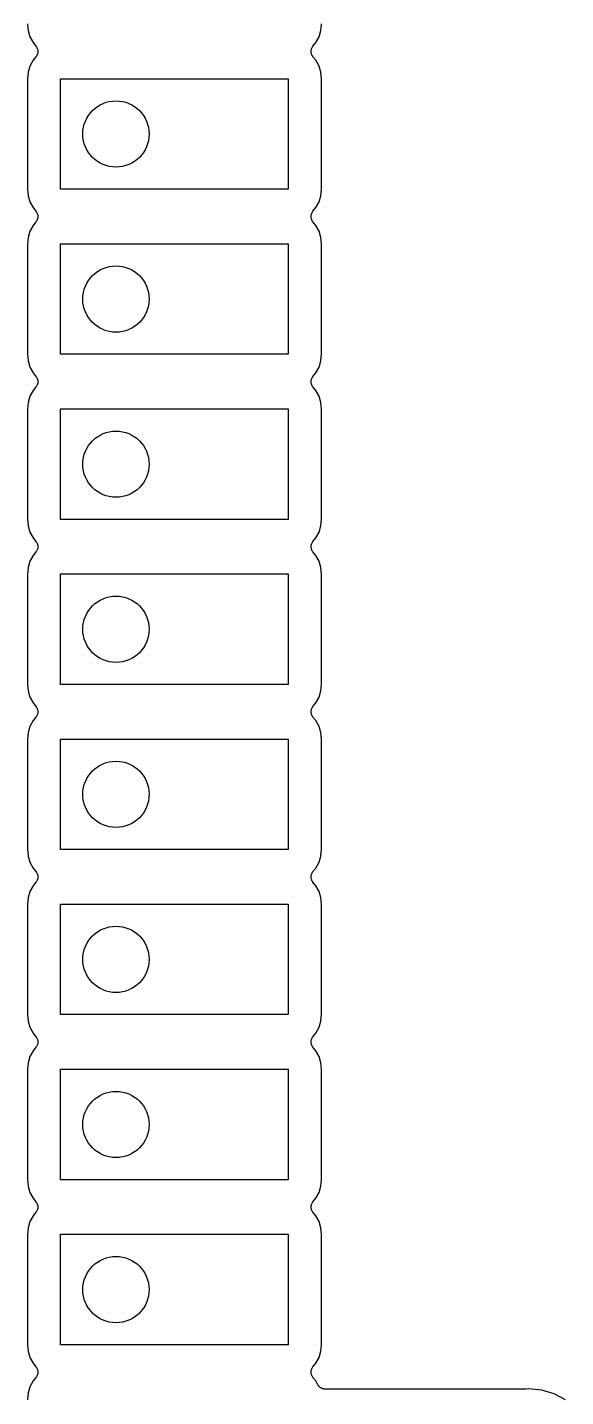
# Model space of a CAD drawing. Extents: x 191 to 259.8, y -137.9 to -38.6.
# Drawn here: x 238.67 to 246.94, y -109.6 to -88.53 of the extents above; entities that cross this region are included whole.
import ezdxf

# ---------------------------------------------------------------- set-up
doc = ezdxf.new("R2010")
doc.units = 0
doc.layers.add('BLACK', color=7, linetype='CONTINUOUS')

msp = doc.modelspace()

# ---------------------------------------------------------------- linework, layer by layer
at = {"layer": 'BLACK', "linetype": 'CONTINUOUS'}
for p, q in [((238.669, -88.4738), (238.679, -88.5796)), ((243.181, -88.5796), (243.191, -88.4738)), ((238.679, -88.5796), (238.708, -88.6753)), ((238.708, -88.6753), (238.756, -88.7636)), ((243.104, -88.7636), (243.152, -88.6753)), ((243.152, -88.6753), (243.181, -88.5796)), ((238.756, -88.7636), (238.801, -88.8194)), ((238.801, -88.8194), (238.802, -88.82)), ((238.802, -88.82), (238.802, -88.82)), ((238.802, -88.82), (238.802, -88.8201)), ((238.802, -88.8201), (238.803, -88.8208)), ((238.803, -88.8208), (238.809, -88.8309)), ((238.809, -88.8309), (238.816, -88.8407)), ((238.816, -88.8407), (238.816, -88.8412)), ((238.816, -88.8412), (238.816, -88.8416)), ((238.816, -88.8416), (238.82, -88.8527)), ((238.82, -88.8527), (238.825, -88.8637)), ((238.825, -88.8637), (238.825, -88.8642)), ((238.825, -88.8642), (238.825, -88.8646)), ((238.825, -88.8646), (238.827, -88.8763)), ((238.827, -88.8763), (238.83, -88.888)), ((238.83, -88.888), (238.83, -88.8885)), ((238.83, -88.8885), (238.83, -88.889)), ((238.83, -88.889), (238.83, -88.9008)), ((238.83, -88.9008), (238.83, -88.9128)), ((243.03, -88.8872), (243.031, -88.8867)), ((243.03, -88.8992), (243.03, -88.8872)), ((243.03, -88.911), (243.03, -88.8992)), ((243.031, -88.8862), (243.033, -88.8746)), ((243.031, -88.8867), (243.031, -88.8862)), ((243.033, -88.8746), (243.035, -88.8629)), ((243.035, -88.8629), (243.036, -88.8625)), ((243.036, -88.862), (243.04, -88.851)), ((243.036, -88.8625), (243.036, -88.862)), ((243.04, -88.851), (243.045, -88.84)), ((243.045, -88.8392), (243.052, -88.8293)), ((243.045, -88.8396), (243.045, -88.8392)), ((243.045, -88.84), (243.045, -88.8396)), ((243.052, -88.8293), (243.059, -88.8194)), ((243.059, -88.8194), (243.104, -88.7636)), ((238.756, -89.0364), (238.708, -89.1247)), ((238.801, -88.9806), (238.756, -89.0364)), ((238.808, -88.9706), (238.801, -88.9806)), ((238.815, -88.9608), (238.808, -88.9706)), ((238.82, -88.949), (238.815, -88.96)), ((238.815, -88.96), (238.815, -88.9604)), ((238.815, -88.9604), (238.815, -88.9608)), ((238.824, -88.938), (238.82, -88.949)), ((238.825, -88.9371), (238.824, -88.9375)), ((238.824, -88.9375), (238.824, -88.938)), ((238.827, -88.9254), (238.825, -88.9371)), ((238.829, -88.9138), (238.827, -88.9254)), ((238.83, -88.9128), (238.829, -88.9133)), ((238.829, -88.9133), (238.829, -88.9138)), ((243.03, -88.9115), (243.03, -88.911)), ((243.03, -88.912), (243.03, -88.9115)), ((243.033, -88.9237), (243.03, -88.912)), ((243.035, -88.9354), (243.033, -88.9237)), ((243.035, -88.9358), (243.035, -88.9354)), ((243.035, -88.9363), (243.035, -88.9358)), ((243.04, -88.9473), (243.035, -88.9363)), ((243.044, -88.9584), (243.04, -88.9473)), ((243.044, -88.9588), (243.044, -88.9584)), ((243.044, -88.9593), (243.044, -88.9588)), ((243.051, -88.9692), (243.044, -88.9593)), ((243.057, -88.9792), (243.051, -88.9692)), ((243.058, -88.9799), (243.057, -88.9792)), ((243.058, -88.98), (243.058, -88.9799)), ((243.059, -88.9806), (243.058, -88.98)), ((243.058, -88.98), (243.058, -88.98)), ((243.104, -89.0364), (243.059, -88.9806)), ((243.152, -89.1247), (243.104, -89.0364)), ((238.679, -89.2204), (238.669, -89.3262)), ((238.708, -89.1247), (238.679, -89.2204)), ((239.18, -89.32), (242.68, -89.32)), ((239.18, -91.02), (239.18, -89.32)), ((242.68, -89.32), (242.68, -91.02)), ((243.181, -89.2204), (243.152, -89.1247)), ((243.191, -89.3262), (243.181, -89.2204)), ((238.669, -89.3262), (238.669, -91.0138)), ((243.191, -91.0138), (243.191, -89.3262)), ((238.669, -91.0138), (238.679, -91.1196)), ((238.679, -91.1196), (238.708, -91.2153)), ((238.708, -91.2153), (238.756, -91.3036)), ((242.68, -91.02), (239.18, -91.02)), ((243.104, -91.3036), (243.152, -91.2153)), ((243.152, -91.2153), (243.181, -91.1196)), ((243.181, -91.1196), (243.191, -91.0138)), ((238.756, -91.3036), (238.801, -91.3594)), ((238.801, -91.3594), (238.802, -91.36)), ((238.802, -91.36), (238.802, -91.36)), ((238.802, -91.36), (238.802, -91.3601)), ((238.802, -91.3601), (238.803, -91.3608)), ((238.803, -91.3608), (238.809, -91.3709)), ((238.809, -91.3709), (238.816, -91.3807)), ((238.816, -91.3807), (238.816, -91.3812)), ((238.816, -91.3812), (238.816, -91.3816)), ((238.816, -91.3816), (238.82, -91.3927)), ((238.82, -91.3927), (238.825, -91.4037)), ((238.825, -91.4037), (238.825, -91.4042)), ((238.825, -91.4042), (238.825, -91.4046)), ((238.825, -91.4046), (238.827, -91.4163)), ((238.827, -91.4163), (238.83, -91.428)), ((238.83, -91.428), (238.83, -91.4285)), ((238.83, -91.4285), (238.83, -91.429)), ((238.83, -91.429), (238.83, -91.4408)), ((243.03, -91.4272), (243.031, -91.4267)), ((243.03, -91.4392), (243.03, -91.4272)), ((243.031, -91.4262), (243.033, -91.4146)), ((243.031, -91.4267), (243.031, -91.4262)), ((243.033, -91.4146), (243.035, -91.4029)), ((243.035, -91.4029), (243.036, -91.4025)), ((243.036, -91.402), (243.04, -91.391)), ((243.036, -91.4025), (243.036, -91.402)), ((243.04, -91.391), (243.045, -91.38)), ((243.045, -91.3792), (243.052, -91.3693)), ((243.045, -91.3796), (243.045, -91.3792)), ((243.045, -91.38), (243.045, -91.3796)), ((243.052, -91.3693), (243.059, -91.3594)), ((243.059, -91.3594), (243.104, -91.3036)), ((238.756, -91.5764), (238.708, -91.6647)), ((238.801, -91.5206), (238.756, -91.5764)), ((238.808, -91.5106), (238.801, -91.5206)), ((238.815, -91.5008), (238.808, -91.5106)), ((238.82, -91.489), (238.815, -91.5)), ((238.815, -91.5), (238.815, -91.5004)), ((238.815, -91.5004), (238.815, -91.5008)), ((238.824, -91.478), (238.82, -91.489)), ((238.825, -91.4771), (238.824, -91.4775)), ((238.824, -91.4775), (238.824, -91.478)), ((238.827, -91.4654), (238.825, -91.4771)), ((238.829, -91.4538), (238.827, -91.4654)), ((238.83, -91.4528), (238.829, -91.4533)), ((238.829, -91.4533), (238.829, -91.4538)), ((238.83, -91.4408), (238.83, -91.4528)), ((243.03, -91.451), (243.03, -91.4392)), ((243.03, -91.4515), (243.03, -91.451)), ((243.03, -91.452), (243.03, -91.4515)), ((243.033, -91.4637), (243.03, -91.452)), ((243.035, -91.4754), (243.033, -91.4637)), ((243.035, -91.4758), (243.035, -91.4754)), ((243.035, -91.4763), (243.035, -91.4758)), ((243.04, -91.4873), (243.035, -91.4763)), ((243.044, -91.4984), (243.04, -91.4873)), ((243.044, -91.4988), (243.044, -91.4984)), ((243.044, -91.4993), (243.044, -91.4988)), ((243.051, -91.5092), (243.044, -91.4993)), ((243.057, -91.5192), (243.051, -91.5092)), ((243.058, -91.5199), (243.057, -91.5192)), ((243.058, -91.52), (243.058, -91.5199)), ((243.059, -91.5206), (243.058, -91.52)), ((243.058, -91.52), (243.058, -91.52)), ((243.104, -91.5764), (243.059, -91.5206)), ((243.152, -91.6647), (243.104, -91.5764)), ((238.679, -91.7604), (238.669, -91.8662)), ((238.708, -91.6647), (238.679, -91.7604)), ((243.181, -91.7604), (243.152, -91.6647)), ((243.191, -91.8662), (243.181, -91.7604)), ((238.669, -91.8662), (238.669, -93.5538)), ((239.18, -91.86), (242.68, -91.86)), ((239.18, -93.56), (239.18, -91.86)), ((242.68, -91.86), (242.68, -93.56)), ((243.191, -93.5538), (243.191, -91.8662)), ((238.669, -93.5538), (238.679, -93.6596)), ((238.679, -93.6596), (238.708, -93.7553)), ((242.68, -93.56), (239.18, -93.56)), ((243.152, -93.7553), (243.181, -93.6596)), ((243.181, -93.6596), (243.191, -93.5538)), ((238.708, -93.7553), (238.756, -93.8436)), ((238.756, -93.8436), (238.801, -93.8994)), ((238.801, -93.8994), (238.802, -93.9)), ((238.802, -93.9), (238.802, -93.9)), ((238.802, -93.9), (238.802, -93.9001)), ((238.802, -93.9001), (238.803, -93.9008)), ((238.803, -93.9008), (238.809, -93.9109)), ((238.809, -93.9109), (238.816, -93.9207)), ((238.816, -93.9207), (238.816, -93.9212)), ((238.816, -93.9212), (238.816, -93.9216)), ((238.816, -93.9216), (238.82, -93.9327)), ((238.82, -93.9327), (238.825, -93.9437)), ((238.825, -93.9437), (238.825, -93.9442)), ((238.825, -93.9442), (238.825, -93.9446)), ((238.825, -93.9446), (238.827, -93.9563)), ((238.827, -93.9563), (238.83, -93.968)), ((243.031, -93.9662), (243.033, -93.9546)), ((243.033, -93.9546), (243.035, -93.9429)), ((243.035, -93.9429), (243.036, -93.9425)), ((243.036, -93.942), (243.04, -93.931)), ((243.036, -93.9425), (243.036, -93.942)), ((243.04, -93.931), (243.045, -93.92)), ((243.045, -93.9192), (243.052, -93.9093)), ((243.045, -93.9196), (243.045, -93.9192)), ((243.045, -93.92), (243.045, -93.9196)), ((243.052, -93.9093), (243.059, -93.8994)), ((243.059, -93.8994), (243.104, -93.8436)), ((243.104, -93.8436), (243.152, -93.7553)), ((238.756, -94.1164), (238.708, -94.2047)), ((238.801, -94.0606), (238.756, -94.1164)), ((238.808, -94.0506), (238.801, -94.0606)), ((238.815, -94.0408), (238.808, -94.0506)), ((238.82, -94.029), (238.815, -94.04)), ((238.815, -94.04), (238.815, -94.0404)), ((238.815, -94.0404), (238.815, -94.0408)), ((238.824, -94.018), (238.82, -94.029)), ((238.825, -94.0171), (238.824, -94.0175)), ((238.824, -94.0175), (238.824, -94.018)), ((238.827, -94.0054), (238.825, -94.0171)), ((238.829, -93.9938), (238.827, -94.0054)), ((238.83, -93.9928), (238.829, -93.9933)), ((238.829, -93.9933), (238.829, -93.9938)), ((238.83, -93.968), (238.83, -93.9685)), ((238.83, -93.9685), (238.83, -93.969)), ((238.83, -93.969), (238.83, -93.9808)), ((238.83, -93.9808), (238.83, -93.9928)), ((243.03, -93.9672), (243.031, -93.9667)), ((243.03, -93.9792), (243.03, -93.9672)), ((243.03, -93.991), (243.03, -93.9792)), ((243.03, -93.9915), (243.03, -93.991)), ((243.03, -93.992), (243.03, -93.9915)), ((243.033, -94.0037), (243.03, -93.992)), ((243.031, -93.9667), (243.031, -93.9662)), ((243.035, -94.0154), (243.033, -94.0037)), ((243.035, -94.0158), (243.035, -94.0154)), ((243.035, -94.0163), (243.035, -94.0158)), ((243.04, -94.0273), (243.035, -94.0163)), ((243.044, -94.0384), (243.04, -94.0273)), ((243.044, -94.0388), (243.044, -94.0384)), ((243.044, -94.0393), (243.044, -94.0388)), ((243.051, -94.0492), (243.044, -94.0393)), ((243.057, -94.0592), (243.051, -94.0492)), ((243.058, -94.0599), (243.057, -94.0592)), ((243.058, -94.06), (243.058, -94.0599)), ((243.059, -94.0606), (243.058, -94.06)), ((243.058, -94.06), (243.058, -94.06)), ((243.104, -94.1164), (243.059, -94.0606)), ((243.152, -94.2047), (243.104, -94.1164)), ((238.679, -94.3004), (238.669, -94.4062)), ((238.708, -94.2047), (238.679, -94.3004)), ((243.181, -94.3004), (243.152, -94.2047)), ((243.191, -94.4062), (243.181, -94.3004)), ((238.669, -94.4062), (238.669, -96.0938)), ((239.18, -94.4), (242.68, -94.4)), ((239.18, -96.1), (239.18, -94.4)), ((242.68, -94.4), (242.68, -96.1)), ((243.191, -96.0938), (243.191, -94.4062)), ((238.669, -96.0938), (238.679, -96.1996)), ((238.679, -96.1996), (238.708, -96.2953)), ((242.68, -96.1), (239.18, -96.1)), ((243.152, -96.2953), (243.181, -96.1996)), ((243.181, -96.1996), (243.191, -96.0938)), ((238.708, -96.2953), (238.756, -96.3836)), ((238.756, -96.3836), (238.801, -96.4394)), ((238.801, -96.4394), (238.802, -96.44)), ((238.802, -96.44), (238.802, -96.44)), ((238.802, -96.44), (238.802, -96.4401)), ((238.802, -96.4401), (238.803, -96.4408)), ((238.803, -96.4408), (238.809, -96.4509)), ((238.809, -96.4509), (238.816, -96.4607)), ((238.816, -96.4607), (238.816, -96.4612)), ((238.816, -96.4612), (238.816, -96.4616)), ((238.816, -96.4616), (238.82, -96.4727)), ((238.82, -96.4727), (238.825, -96.4837)), ((238.825, -96.4837), (238.825, -96.4842)), ((238.825, -96.4842), (238.825, -96.4846)), ((238.825, -96.4846), (238.827, -96.4963)), ((243.033, -96.4946), (243.035, -96.4829)), ((243.035, -96.4829), (243.036, -96.4825)), ((243.036, -96.482), (243.04, -96.471)), ((243.036, -96.4825), (243.036, -96.482)), ((243.04, -96.471), (243.045, -96.46)), ((243.045, -96.4592), (243.052, -96.4493)), ((243.045, -96.4596), (243.045, -96.4592)), ((243.045, -96.46), (243.045, -96.4596)), ((243.052, -96.4493), (243.059, -96.4394)), ((243.059, -96.4394), (243.104, -96.3836)), ((243.104, -96.3836), (243.152, -96.2953)), ((238.756, -96.6564), (238.708, -96.7447)), ((238.801, -96.6006), (238.756, -96.6564)), ((238.808, -96.5906), (238.801, -96.6006)), ((238.815, -96.5808), (238.808, -96.5906)), ((238.82, -96.569), (238.815, -96.58)), ((238.815, -96.58), (238.815, -96.5804)), ((238.815, -96.5804), (238.815, -96.5808)), ((238.824, -96.558), (238.82, -96.569)), ((238.825, -96.5571), (238.824, -96.5575)), ((238.824, -96.5575), (238.824, -96.558)), ((238.827, -96.5454), (238.825, -96.5571)), ((238.827, -96.4963), (238.83, -96.508)), ((238.829, -96.5338), (238.827, -96.5454)), ((238.83, -96.5328), (238.829, -96.5333)), ((238.829, -96.5333), (238.829, -96.5338)), ((238.83, -96.508), (238.83, -96.5085)), ((238.83, -96.5085), (238.83, -96.509)), ((238.83, -96.509), (238.83, -96.5208)), ((238.83, -96.5208), (238.83, -96.5328)), ((243.03, -96.5072), (243.031, -96.5067)), ((243.03, -96.5192), (243.03, -96.5072)), ((243.03, -96.531), (243.03, -96.5192)), ((243.03, -96.5315), (243.03, -96.531)), ((243.03, -96.532), (243.03, -96.5315)), ((243.033, -96.5437), (243.03, -96.532)), ((243.031, -96.5062), (243.033, -96.4946)), ((243.031, -96.5067), (243.031, -96.5062)), ((243.035, -96.5554), (243.033, -96.5437)), ((243.035, -96.5558), (243.035, -96.5554)), ((243.035, -96.5563), (243.035, -96.5558)), ((243.04, -96.5673), (243.035, -96.5563)), ((243.044, -96.5784), (243.04, -96.5673)), ((243.044, -96.5788), (243.044, -96.5784)), ((243.044, -96.5793), (243.044, -96.5788)), ((243.051, -96.5892), (243.044, -96.5793)), ((243.057, -96.5992), (243.051, -96.5892)), ((243.058, -96.5999), (243.057, -96.5992)), ((243.058, -96.6), (243.058, -96.5999)), ((243.059, -96.6006), (243.058, -96.6)), ((243.058, -96.6), (243.058, -96.6)), ((243.104, -96.6564), (243.059, -96.6006)), ((243.152, -96.7447), (243.104, -96.6564)), ((238.679, -96.8404), (238.669, -96.9462)), ((238.708, -96.7447), (238.679, -96.8404)), ((243.181, -96.8404), (243.152, -96.7447)), ((243.191, -96.9462), (243.181, -96.8404)), ((238.669, -96.9462), (238.669, -98.6338)), ((239.18, -96.94), (242.68, -96.94)), ((239.18, -98.64), (239.18, -96.94)), ((242.68, -96.94), (242.68, -98.64)), ((243.191, -98.6338), (243.191, -96.9462)), ((238.669, -98.6338), (238.679, -98.7396)), ((238.679, -98.7396), (238.708, -98.8353)), ((242.68, -98.64), (239.18, -98.64)), ((243.152, -98.8353), (243.181, -98.7396)), ((243.181, -98.7396), (243.191, -98.6338)), ((238.708, -98.8353), (238.756, -98.9236)), ((238.756, -98.9236), (238.801, -98.9794)), ((238.801, -98.9794), (238.802, -98.98)), ((238.802, -98.98), (238.802, -98.98)), ((238.802, -98.98), (238.802, -98.9801)), ((238.802, -98.9801), (238.803, -98.9808)), ((238.803, -98.9808), (238.809, -98.9909)), ((238.809, -98.9909), (238.816, -99.0007)), ((238.816, -99.0007), (238.816, -99.0012)), ((238.816, -99.0012), (238.816, -99.0016)), ((238.816, -99.0016), (238.82, -99.0127)), ((238.82, -99.0127), (238.825, -99.0237)), ((243.036, -99.022), (243.04, -99.011)), ((243.04, -99.011), (243.045, -99)), ((243.045, -98.9992), (243.052, -98.9893)), ((243.045, -98.9996), (243.045, -98.9992)), ((243.045, -99), (243.045, -98.9996)), ((243.052, -98.9893), (243.059, -98.9794)), ((243.059, -98.9794), (243.104, -98.9236)), ((243.104, -98.9236), (243.152, -98.8353)), ((238.756, -99.1964), (238.708, -99.2847)), ((238.801, -99.1406), (238.756, -99.1964)), ((238.808, -99.1306), (238.801, -99.1406)), ((238.815, -99.1208), (238.808, -99.1306)), ((238.82, -99.109), (238.815, -99.12)), ((238.815, -99.12), (238.815, -99.1204)), ((238.815, -99.1204), (238.815, -99.1208)), ((238.824, -99.098), (238.82, -99.109)), ((238.825, -99.0971), (238.824, -99.0975)), ((238.824, -99.0975), (238.824, -99.098)), ((238.825, -99.0237), (238.825, -99.0242)), ((238.825, -99.0242), (238.825, -99.0246)), ((238.825, -99.0246), (238.827, -99.0363)), ((238.827, -99.0854), (238.825, -99.0971)), ((238.827, -99.0363), (238.83, -99.048)), ((238.829, -99.0738), (238.827, -99.0854)), ((238.83, -99.0728), (238.829, -99.0733)), ((238.829, -99.0733), (238.829, -99.0738)), ((238.83, -99.048), (238.83, -99.0485)), ((238.83, -99.0485), (238.83, -99.049)), ((238.83, -99.049), (238.83, -99.0608)), ((238.83, -99.0608), (238.83, -99.0728)), ((243.03, -99.0472), (243.031, -99.0467)), ((243.03, -99.0592), (243.03, -99.0472)), ((243.03, -99.071), (243.03, -99.0592)), ((243.03, -99.0715), (243.03, -99.071)), ((243.03, -99.072), (243.03, -99.0715)), ((243.033, -99.0837), (243.03, -99.072)), ((243.031, -99.0462), (243.033, -99.0346)), ((243.031, -99.0467), (243.031, -99.0462)), ((243.033, -99.0346), (243.035, -99.0229)), ((243.035, -99.0954), (243.033, -99.0837)), ((243.035, -99.0229), (243.036, -99.0225)), ((243.035, -99.0958), (243.035, -99.0954)), ((243.035, -99.0963), (243.035, -99.0958)), ((243.04, -99.1073), (243.035, -99.0963)), ((243.036, -99.0225), (243.036, -99.022)), ((243.044, -99.1184), (243.04, -99.1073)), ((243.044, -99.1188), (243.044, -99.1184)), ((243.044, -99.1193), (243.044, -99.1188)), ((243.051, -99.1292), (243.044, -99.1193)), ((243.057, -99.1392), (243.051, -99.1292)), ((243.058, -99.1399), (243.057, -99.1392)), ((243.058, -99.14), (243.058, -99.1399)), ((243.059, -99.1406), (243.058, -99.14)), ((243.058, -99.14), (243.058, -99.14)), ((243.104, -99.1964), (243.059, -99.1406)), ((243.152, -99.2847), (243.104, -99.1964)), ((238.679, -99.3804), (238.669, -99.4862)), ((238.708, -99.2847), (238.679, -99.3804)), ((243.181, -99.3804), (243.152, -99.2847)), ((243.191, -99.4862), (243.181, -99.3804)), ((238.669, -99.4862), (238.669, -101.174)), ((239.18, -99.48), (242.68, -99.48)), ((239.18, -101.18), (239.18, -99.48)), ((242.68, -99.48), (242.68, -101.18)), ((243.191, -101.174), (243.191, -99.4862)), ((238.669, -101.174), (238.679, -101.28)), ((238.679, -101.28), (238.708, -101.375)), ((242.68, -101.18), (239.18, -101.18)), ((243.152, -101.375), (243.181, -101.28)), ((243.181, -101.28), (243.191, -101.174)), ((238.708, -101.375), (238.756, -101.464)), ((238.756, -101.464), (238.801, -101.519)), ((238.801, -101.519), (238.802, -101.52)), ((238.802, -101.52), (238.802, -101.52)), ((238.802, -101.52), (238.802, -101.52)), ((238.802, -101.52), (238.803, -101.521)), ((238.803, -101.521), (238.809, -101.531)), ((238.809, -101.531), (238.816, -101.541)), ((238.816, -101.541), (238.816, -101.541)), ((238.816, -101.541), (238.816, -101.542)), ((238.816, -101.542), (238.82, -101.553)), ((243.04, -101.551), (243.045, -101.54)), ((243.045, -101.539), (243.052, -101.529)), ((243.045, -101.54), (243.045, -101.539)), ((243.045, -101.54), (243.045, -101.54)), ((243.052, -101.529), (243.059, -101.519)), ((243.059, -101.519), (243.104, -101.464)), ((243.104, -101.464), (243.152, -101.375)), ((238.756, -101.736), (238.708, -101.825)), ((238.801, -101.681), (238.756, -101.736)), ((238.808, -101.671), (238.801, -101.681)), ((238.815, -101.661), (238.808, -101.671)), ((238.82, -101.649), (238.815, -101.66)), ((238.815, -101.66), (238.815, -101.66)), ((238.815, -101.66), (238.815, -101.661)), ((238.82, -101.553), (238.825, -101.564)), ((238.824, -101.638), (238.82, -101.649)), ((238.825, -101.637), (238.824, -101.638)), ((238.824, -101.638), (238.824, -101.638)), ((238.825, -101.564), (238.825, -101.564)), ((238.825, -101.564), (238.825, -101.565)), ((238.825, -101.565), (238.827, -101.576)), ((238.827, -101.625), (238.825, -101.637)), ((238.827, -101.576), (238.83, -101.588)), ((238.829, -101.614), (238.827, -101.625)), ((238.83, -101.613), (238.829, -101.613)), ((238.829, -101.613), (238.829, -101.614)), ((238.83, -101.588), (238.83, -101.588)), ((238.83, -101.588), (238.83, -101.589)), ((238.83, -101.589), (238.83, -101.601)), ((238.83, -101.601), (238.83, -101.613)), ((243.03, -101.599), (243.03, -101.587)), ((243.03, -101.587), (243.031, -101.587)), ((243.03, -101.611), (243.03, -101.599)), ((243.03, -101.612), (243.03, -101.611)), ((243.033, -101.624), (243.03, -101.612)), ((243.03, -101.612), (243.03, -101.612)), ((243.031, -101.586), (243.033, -101.575)), ((243.031, -101.587), (243.031, -101.586)), ((243.033, -101.575), (243.035, -101.563)), ((243.035, -101.635), (243.033, -101.624)), ((243.035, -101.563), (243.036, -101.562)), ((243.035, -101.636), (243.035, -101.635)), ((243.04, -101.647), (243.035, -101.636)), ((243.035, -101.636), (243.035, -101.636)), ((243.036, -101.562), (243.04, -101.551)), ((243.036, -101.562), (243.036, -101.562)), ((243.044, -101.658), (243.04, -101.647)), ((243.044, -101.659), (243.044, -101.658)), ((243.051, -101.669), (243.044, -101.659)), ((243.044, -101.659), (243.044, -101.659)), ((243.057, -101.679), (243.051, -101.669)), ((243.058, -101.68), (243.057, -101.679)), ((243.059, -101.681), (243.058, -101.68)), ((243.058, -101.68), (243.058, -101.68)), ((243.058, -101.68), (243.058, -101.68)), ((243.104, -101.736), (243.059, -101.681)), ((243.152, -101.825), (243.104, -101.736)), ((238.679, -101.92), (238.669, -102.026)), ((238.708, -101.825), (238.679, -101.92)), ((243.181, -101.92), (243.152, -101.825)), ((243.191, -102.026), (243.181, -101.92)), ((238.669, -102.026), (238.669, -103.714)), ((239.18, -102.02), (242.68, -102.02)), ((239.18, -103.72), (239.18, -102.02)), ((242.68, -102.02), (242.68, -103.72)), ((243.191, -103.714), (243.191, -102.026)), ((238.669, -103.714), (238.679, -103.82)), ((238.679, -103.82), (238.708, -103.915)), ((242.68, -103.72), (239.18, -103.72)), ((243.152, -103.915), (243.181, -103.82)), ((243.181, -103.82), (243.191, -103.714)), ((238.708, -103.915), (238.756, -104.004)), ((238.756, -104.004), (238.801, -104.059)), ((238.801, -104.059), (238.802, -104.06)), ((238.802, -104.06), (238.802, -104.06)), ((238.802, -104.06), (238.802, -104.06)), ((238.802, -104.06), (238.803, -104.061)), ((238.803, -104.061), (238.809, -104.071)), ((238.809, -104.071), (238.816, -104.081)), ((243.045, -104.079), (243.052, -104.069)), ((243.052, -104.069), (243.059, -104.059)), ((243.059, -104.059), (243.104, -104.004)), ((243.104, -104.004), (243.152, -103.915)), ((238.756, -104.276), (238.708, -104.365)), ((238.801, -104.221), (238.756, -104.276)), ((238.808, -104.211), (238.801, -104.221)), ((238.815, -104.201), (238.808, -104.211)), ((238.82, -104.189), (238.815, -104.2)), ((238.815, -104.2), (238.815, -104.2)), ((238.815, -104.2), (238.815, -104.201)), ((238.816, -104.081), (238.816, -104.081)), ((238.816, -104.081), (238.816, -104.082)), ((238.816, -104.082), (238.82, -104.093)), ((238.82, -104.093), (238.825, -104.104)), ((238.824, -104.178), (238.82, -104.189)), ((238.825, -104.177), (238.824, -104.178)), ((238.824, -104.178), (238.824, -104.178)), ((238.825, -104.104), (238.825, -104.104)), ((238.825, -104.104), (238.825, -104.105)), ((238.825, -104.105), (238.827, -104.116)), ((238.827, -104.165), (238.825, -104.177)), ((238.827, -104.116), (238.83, -104.128)), ((238.829, -104.154), (238.827, -104.165)), ((238.83, -104.153), (238.829, -104.153)), ((238.829, -104.153), (238.829, -104.154)), ((238.83, -104.128), (238.83, -104.128)), ((238.83, -104.128), (238.83, -104.129)), ((238.83, -104.129), (238.83, -104.141)), ((238.83, -104.141), (238.83, -104.153)), ((243.03, -104.139), (243.03, -104.127)), ((243.03, -104.127), (243.031, -104.127)), ((243.03, -104.151), (243.03, -104.139)), ((243.03, -104.152), (243.03, -104.151)), ((243.033, -104.164), (243.03, -104.152)), ((243.03, -104.152), (243.03, -104.152)), ((243.031, -104.126), (243.033, -104.115)), ((243.031, -104.127), (243.031, -104.126)), ((243.033, -104.115), (243.035, -104.103)), ((243.035, -104.175), (243.033, -104.164)), ((243.035, -104.103), (243.036, -104.102)), ((243.035, -104.176), (243.035, -104.175)), ((243.04, -104.187), (243.035, -104.176)), ((243.035, -104.176), (243.035, -104.176)), ((243.036, -104.102), (243.04, -104.091)), ((243.036, -104.102), (243.036, -104.102)), ((243.04, -104.091), (243.045, -104.08)), ((243.044, -104.198), (243.04, -104.187)), ((243.044, -104.199), (243.044, -104.198)), ((243.051, -104.209), (243.044, -104.199)), ((243.044, -104.199), (243.044, -104.199)), ((243.045, -104.08), (243.045, -104.079)), ((243.045, -104.08), (243.045, -104.08)), ((243.057, -104.219), (243.051, -104.209)), ((243.058, -104.22), (243.057, -104.219)), ((243.059, -104.221), (243.058, -104.22)), ((243.058, -104.22), (243.058, -104.22)), ((243.058, -104.22), (243.058, -104.22)), ((243.104, -104.276), (243.059, -104.221)), ((243.152, -104.365), (243.104, -104.276)), ((238.679, -104.46), (238.669, -104.566)), ((238.708, -104.365), (238.679, -104.46)), ((243.181, -104.46), (243.152, -104.365)), ((243.191, -104.566), (243.181, -104.46)), ((238.669, -104.566), (238.669, -106.254)), ((239.18, -104.56), (242.68, -104.56)), ((239.18, -106.26), (239.18, -104.56)), ((242.68, -104.56), (242.68, -106.26)), ((243.191, -106.254), (243.191, -104.566)), ((238.669, -106.254), (238.679, -106.36)), ((238.679, -106.36), (238.708, -106.455)), ((242.68, -106.26), (239.18, -106.26)), ((243.152, -106.455), (243.181, -106.36)), ((243.181, -106.36), (243.191, -106.254)), ((238.708, -106.455), (238.756, -106.544)), ((238.756, -106.544), (238.801, -106.599)), ((238.801, -106.599), (238.802, -106.6)), ((238.802, -106.6), (238.802, -106.6)), ((238.802, -106.6), (238.802, -106.6)), ((238.802, -106.6), (238.803, -106.601)), ((243.052, -106.609), (243.059, -106.599)), ((243.059, -106.599), (243.104, -106.544)), ((243.104, -106.544), (243.152, -106.455)), ((238.801, -106.761), (238.756, -106.816)), ((238.808, -106.751), (238.801, -106.761)), ((238.803, -106.601), (238.809, -106.611)), ((238.815, -106.741), (238.808, -106.751)), ((238.809, -106.611), (238.816, -106.621)), ((238.82, -106.729), (238.815, -106.74)), ((238.815, -106.74), (238.815, -106.74)), ((238.815, -106.74), (238.815, -106.741)), ((238.816, -106.621), (238.816, -106.621)), ((238.816, -106.621), (238.816, -106.622)), ((238.816, -106.622), (238.82, -106.633)), ((238.82, -106.633), (238.825, -106.644)), ((238.824, -106.718), (238.82, -106.729)), ((238.825, -106.717), (238.824, -106.718)), ((238.824, -106.718), (238.824, -106.718)), ((238.825, -106.644), (238.825, -106.644)), ((238.825, -106.644), (238.825, -106.645)), ((238.825, -106.645), (238.827, -106.656)), ((238.827, -106.705), (238.825, -106.717)), ((238.827, -106.656), (238.83, -106.668)), ((238.829, -106.694), (238.827, -106.705)), ((238.83, -106.693), (238.829, -106.693)), ((238.829, -106.693), (238.829, -106.694)), ((238.83, -106.668), (238.83, -106.668)), ((238.83, -106.668), (238.83, -106.669)), ((238.83, -106.669), (238.83, -106.681)), ((238.83, -106.681), (238.83, -106.693)), ((243.03, -106.679), (243.03, -106.667)), ((243.03, -106.667), (243.031, -106.667)), ((243.03, -106.691), (243.03, -106.679)), ((243.03, -106.692), (243.03, -106.691)), ((243.033, -106.704), (243.03, -106.692)), ((243.03, -106.692), (243.03, -106.692)), ((243.031, -106.666), (243.033, -106.655)), ((243.031, -106.667), (243.031, -106.666)), ((243.033, -106.655), (243.035, -106.643)), ((243.035, -106.715), (243.033, -106.704)), ((243.035, -106.643), (243.036, -106.642)), ((243.035, -106.716), (243.035, -106.715)), ((243.04, -106.727), (243.035, -106.716)), ((243.035, -106.716), (243.035, -106.716)), ((243.036, -106.642), (243.04, -106.631)), ((243.036, -106.642), (243.036, -106.642)), ((243.04, -106.631), (243.045, -106.62)), ((243.044, -106.738), (243.04, -106.727)), ((243.044, -106.739), (243.044, -106.738)), ((243.051, -106.749), (243.044, -106.739)), ((243.044, -106.739), (243.044, -106.739)), ((243.045, -106.619), (243.052, -106.609)), ((243.045, -106.62), (243.045, -106.619)), ((243.045, -106.62), (243.045, -106.62)), ((243.057, -106.759), (243.051, -106.749)), ((243.058, -106.76), (243.057, -106.759)), ((243.059, -106.761), (243.058, -106.76)), ((243.058, -106.76), (243.058, -106.76)), ((243.058, -106.76), (243.058, -106.76)), ((243.104, -106.816), (243.059, -106.761)), ((238.679, -107), (238.669, -107.106)), ((238.708, -106.905), (238.679, -107)), ((238.756, -106.816), (238.708, -106.905)), ((243.152, -106.905), (243.104, -106.816)), ((243.181, -107), (243.152, -106.905)), ((243.191, -107.106), (243.181, -107)), ((238.669, -107.106), (238.669, -108.794)), ((239.18, -107.1), (242.68, -107.1)), ((239.18, -108.8), (239.18, -107.1)), ((242.68, -107.1), (242.68, -108.8)), ((243.191, -108.794), (243.191, -107.106)), ((238.669, -108.794), (238.679, -108.9)), ((238.679, -108.9), (238.708, -108.995)), ((242.68, -108.8), (239.18, -108.8)), ((243.152, -108.995), (243.181, -108.9)), ((243.181, -108.9), (243.191, -108.794)), ((238.708, -108.995), (238.756, -109.084)), ((238.756, -109.084), (238.801, -109.139)), ((243.059, -109.139), (243.104, -109.084)), ((243.104, -109.084), (243.152, -108.995)), ((238.801, -109.301), (238.756, -109.356)), ((238.801, -109.139), (238.802, -109.14)), ((238.808, -109.291), (238.801, -109.301)), ((238.802, -109.14), (238.802, -109.14)), ((238.802, -109.14), (238.802, -109.14)), ((238.802, -109.14), (238.803, -109.141)), ((238.803, -109.141), (238.809, -109.151)), ((238.815, -109.281), (238.808, -109.291)), ((238.809, -109.151), (238.816, -109.161)), ((238.82, -109.269), (238.815, -109.28)), ((238.815, -109.28), (238.815, -109.28)), ((238.815, -109.28), (238.815, -109.281)), ((238.816, -109.161), (238.816, -109.161)), ((238.816, -109.161), (238.816, -109.162)), ((238.816, -109.162), (238.82, -109.173)), ((238.82, -109.173), (238.825, -109.184)), ((238.824, -109.258), (238.82, -109.269)), ((238.825, -109.257), (238.824, -109.258)), ((238.824, -109.258), (238.824, -109.258)), ((238.825, -109.184), (238.825, -109.184)), ((238.825, -109.184), (238.825, -109.185)), ((238.825, -109.185), (238.827, -109.196)), ((238.827, -109.245), (238.825, -109.257)), ((238.827, -109.196), (238.83, -109.208)), ((238.829, -109.234), (238.827, -109.245)), ((238.83, -109.233), (238.829, -109.233)), ((238.829, -109.233), (238.829, -109.234)), ((238.83, -109.208), (238.83, -109.208)), ((238.83, -109.208), (238.83, -109.209)), ((238.83, -109.209), (238.83, -109.221)), ((238.83, -109.221), (238.83, -109.233)), ((243.03, -109.219), (243.03, -109.207)), ((243.03, -109.207), (243.031, -109.207)), ((243.03, -109.231), (243.03, -109.219)), ((243.03, -109.232), (243.03, -109.231)), ((243.033, -109.244), (243.03, -109.232)), ((243.03, -109.232), (243.03, -109.232)), ((243.031, -109.206), (243.033, -109.195)), ((243.031, -109.207), (243.031, -109.206)), ((243.033, -109.195), (243.035, -109.183)), ((243.035, -109.255), (243.033, -109.244)), ((243.035, -109.183), (243.036, -109.182)), ((243.035, -109.256), (243.035, -109.255)), ((243.04, -109.267), (243.035, -109.256)), ((243.035, -109.256), (243.035, -109.256)), ((243.036, -109.182), (243.04, -109.171)), ((243.036, -109.182), (243.036, -109.182)), ((243.04, -109.171), (243.045, -109.16)), ((243.044, -109.278), (243.04, -109.267)), ((243.044, -109.279), (243.044, -109.278)), ((243.051, -109.289), (243.044, -109.279)), ((243.044, -109.279), (243.044, -109.279)), ((243.045, -109.159), (243.052, -109.149)), ((243.045, -109.16), (243.045, -109.159)), ((243.045, -109.16), (243.045, -109.16)), ((243.057, -109.299), (243.051, -109.289)), ((243.052, -109.149), (243.059, -109.139)), ((243.058, -109.3), (243.057, -109.299)), ((243.059, -109.301), (243.058, -109.3)), ((243.058, -109.3), (243.058, -109.3)), ((243.058, -109.3), (243.058, -109.3)), ((243.104, -109.356), (243.059, -109.301)), ((238.679, -109.54), (238.669, -109.646)), ((238.708, -109.445), (238.679, -109.54)), ((238.756, -109.356), (238.708, -109.445)), ((243.136, -109.415), (243.104, -109.356)), ((243.139, -109.42), (243.136, -109.415)), ((243.141, -109.425), (243.139, -109.42)), ((243.146, -109.43), (243.141, -109.425)), ((243.149, -109.435), (243.146, -109.43)), ((243.153, -109.439), (243.149, -109.435)), ((243.157, -109.444), (243.153, -109.439)), ((243.162, -109.448), (243.157, -109.444)), ((243.167, -109.453), (243.162, -109.448)), ((243.172, -109.456), (243.167, -109.453)), ((243.176, -109.46), (243.172, -109.456)), ((243.182, -109.463), (243.176, -109.46)), ((243.188, -109.467), (243.182, -109.463)), ((243.193, -109.469), (243.188, -109.467)), ((243.198, -109.472), (243.193, -109.469)), ((243.204, -109.474), (243.198, -109.472)), ((243.21, -109.476), (243.204, -109.474)), ((243.216, -109.478), (243.21, -109.476)), ((243.221, -109.479), (243.216, -109.478)), ((243.228, -109.48), (243.221, -109.479)), ((243.235, -109.481), (243.228, -109.48)), ((243.24, -109.481), (243.235, -109.481)), ((243.246, -109.482), (243.24, -109.481)), ((243.248, -109.482), (243.246, -109.482)), ((246.324, -109.482), (243.248, -109.482)), ((246.33, -109.481), (246.324, -109.482)), ((246.335, -109.482), (246.33, -109.481)), ((246.337, -109.481), (246.335, -109.482)), ((246.38, -109.477), (246.337, -109.481)), ((246.423, -109.481), (246.38, -109.477)), ((246.578, -109.497), (246.423, -109.481)), ((246.423, -109.481), (246.423, -109.481)), ((246.768, -109.554), (246.578, -109.497)), ((246.943, -109.648), (246.768, -109.554))]:
    msp.add_line(p, q, dxfattribs=at)
at = {"layer": 'BLACK'}
for centre in [(240.03, -90.17), (240.03, -92.71), (240.03, -95.25), (240.03, -97.79), (240.03, -100.33), (240.03, -102.87), (240.03, -105.41), (240.03, -107.95)]:
    msp.add_circle(centre, 0.51, dxfattribs=at)

doc.saveas('drawing.dxf')
